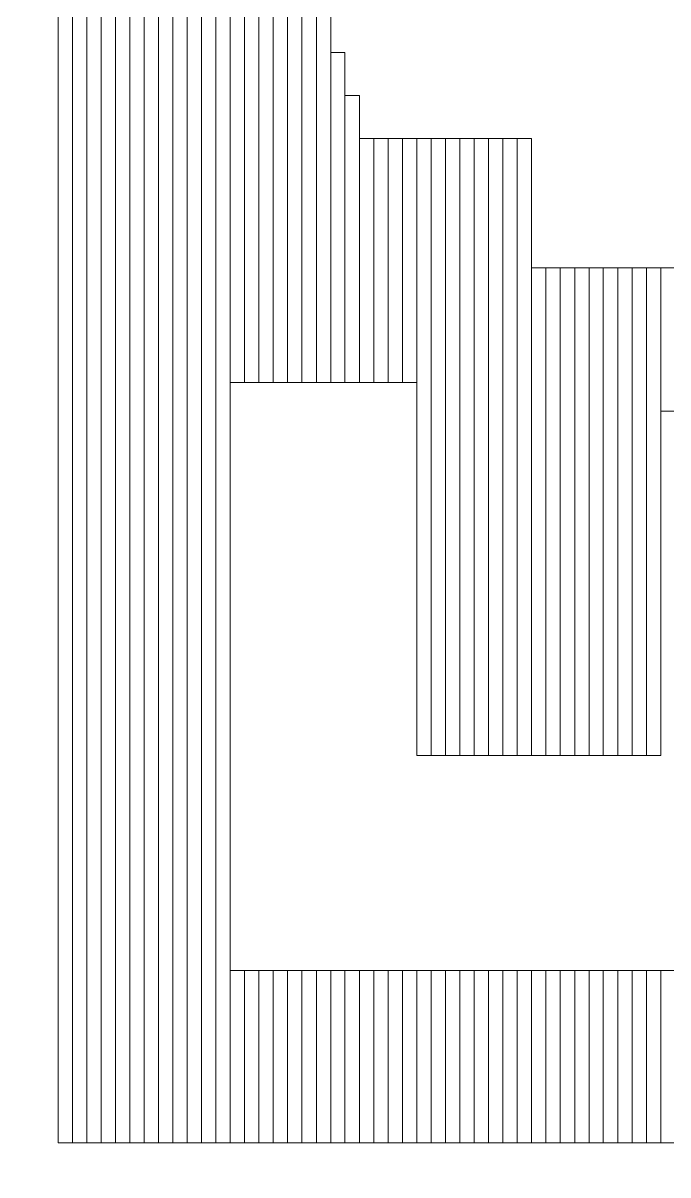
# Model space of a CAD drawing. Header units: millimetres. Extents: x -90 to 99, y -65 to 67.
# Drawn here: x -50.828 to -49.687, y -48.213 to -46.173 of the extents above; entities that cross this region are included whole.
import ezdxf

# ---------------------------------------------------------------- set-up
doc = ezdxf.new("R2010")
doc.units = ezdxf.units.MM
doc.header["$MEASUREMENT"] = 0
doc.layers.add('BG_OUTLINE', color=7, linetype='Continuous')
doc.layers.add('MA_PEN3', color=7, linetype='Continuous')

msp = doc.modelspace()

# ---------------------------------------------------------------- linework, layer by layer
at = {"layer": 'BG_OUTLINE', "color": 3, "lineweight": 9}
msp.add_open_spline([(-71.7269, -61.8795), (-71.7269, -61.8795), (-71.7343, 42.2681), (-71.7343, 42.2681), (-71.7343, 42.2681), (-71.7348, 43.0066), (-71.4419, 43.715), (-70.92, 44.2375), (-70.92, 44.2375), (-70.3982, 44.76), (-69.6866, 45.0538), (-68.9482, 45.0543), (-68.9482, 45.0543), (-68.9482, 45.0543), (75.2046, 45.0543), (75.2046, 45.0543), (75.2046, 45.0543), (76.8319, 45.0552), (78.1763, 43.7805), (78.2661, 42.1556), (78.2661, 42.1556), (78.2661, 42.1556), (78.2661, 31.2814), (78.2661, 31.2814), (78.2661, 31.2814), (78.2661, 31.2814), (72.2646, 31.2814), (72.2646, 31.2814), (72.2646, 31.2814), (72.2646, 31.2814), (72.2646, 26.9814), (72.2646, 26.9814), (72.2646, 26.9814), (72.2646, 26.9814), (78.2661, 26.9814), (78.2661, 26.9814), (78.2661, 26.9814), (78.2661, 26.9814), (78.2661, 18.6553), (78.2661, 18.6553), (78.2661, 18.6553), (78.2661, 18.6553), (72.2496, 18.6553), (72.2496, 18.6553), (72.2496, 18.6553), (72.2496, 18.6553), (72.2496, 14.3553), (72.2496, 14.3553), (72.2496, 14.3553), (72.2496, 14.3553), (78.2661, 14.3553), (78.2661, 14.3553), (78.2661, 14.3553), (78.2661, 14.3553), (78.2661, 9.255), (78.2661, 9.255), (78.2661, 9.255), (78.2661, 9.255), (72.2648, 9.255), (72.2648, 9.255), (72.2648, 9.255), (72.2648, 9.255), (72.2648, 4.955), (72.2648, 4.955), (72.2648, 4.955), (72.2648, 4.955), (78.2661, 4.955), (78.2661, 4.955), (78.2661, 4.955), (78.2661, 4.955), (78.2661, -3.3762), (78.2661, -3.3762), (78.2661, -3.3762), (78.2661, -3.3762), (72.2445, -3.3762), (72.2445, -3.3762), (72.2445, -3.3762), (72.2445, -3.3762), (72.2445, -7.6762), (72.2445, -7.6762), (72.2445, -7.6762), (72.2445, -7.6762), (78.2661, -7.6762), (78.2661, -7.6762), (78.2661, -7.6762), (78.2661, -7.6762), (78.2661, -12.7615), (78.2661, -12.7615), (78.2661, -12.7615), (78.2661, -12.7615), (72.2651, -12.7615), (72.2651, -12.7615), (72.2651, -12.7615), (72.2651, -12.7615), (72.2651, -17.0615), (72.2651, -17.0615), (72.2651, -17.0615), (72.2651, -17.0615), (78.2661, -17.0615), (78.2661, -17.0615), (78.2661, -17.0615), (78.2661, -17.0615), (78.2661, -25.4097), (78.2661, -25.4097), (78.2661, -25.4097), (78.2661, -25.4097), (72.2656, -25.4097), (72.2656, -25.4097), (72.2656, -25.4097), (72.2656, -25.4097), (72.2656, -29.7097), (72.2656, -29.7097), (72.2656, -29.7097), (72.2656, -29.7097), (78.2661, -29.7097), (78.2661, -29.7097), (78.2661, -29.7097), (78.2661, -29.7097), (78.2661, -34.793), (78.2661, -34.793), (78.2661, -34.793), (78.2661, -34.793), (72.2679, -34.793), (72.2679, -34.793), (72.2679, -34.793), (72.2679, -34.793), (72.2679, -39.0929), (72.2679, -39.0929), (72.2679, -39.0929), (72.2679, -39.0929), (78.2661, -39.0929), (78.2661, -39.0929), (78.2661, -39.0929), (78.2661, -39.0929), (78.2661, -47.4269), (78.2661, -47.4269), (78.2661, -47.4269), (78.2661, -47.4269), (72.2679, -47.4269), (72.2679, -47.4269), (72.2679, -47.4269), (72.2679, -47.4269), (72.2679, -51.7269), (72.2679, -51.7269), (72.2679, -51.7269), (72.2679, -51.7269), (78.2661, -51.7269), (78.2661, -51.7269), (78.2661, -51.7269), (78.2661, -51.7269), (78.2661, -51.8138), (78.2661, -51.8138), (78.2661, -51.8138), (78.2661, -51.8138), (78.2656, -61.8468), (78.2656, -61.8468), (78.2656, -61.8468), (78.2661, -62.6669), (77.9407, -63.4536), (77.3612, -64.0339), (77.3612, -64.0339), (76.7817, -64.6142), (75.9915, -64.9405), (75.1713, -64.941), (75.1713, -64.941), (75.1713, -64.941), (-68.6609, -64.9456), (-68.6609, -64.9456), (-68.6609, -64.9456), (-69.4735, -64.9461), (-70.2531, -64.6237), (-70.8281, -64.0495), (-70.8281, -64.0495), (-71.4031, -63.4752), (-71.7264, -62.6922), (-71.7269, -61.8795)], degree=3, knots=[0, 0, 0, 0, 0.022727, 0.022727, 0.022727, 0.022727, 0.045455, 0.045455, 0.045455, 0.045455, 0.068182, 0.068182, 0.068182, 0.068182, 0.090909, 0.090909, 0.090909, 0.090909, 0.113636, 0.113636, 0.113636, 0.113636, 0.136364, 0.136364, 0.136364, 0.136364, 0.159091, 0.159091, 0.159091, 0.159091, 0.181818, 0.181818, 0.181818, 0.181818, 0.204545, 0.204545, 0.204545, 0.204545, 0.227273, 0.227273, 0.227273, 0.227273, 0.25, 0.25, 0.25, 0.25, 0.272727, 0.272727, 0.272727, 0.272727, 0.295455, 0.295455, 0.295455, 0.295455, 0.318182, 0.318182, 0.318182, 0.318182, 0.340909, 0.340909, 0.340909, 0.340909, 0.363636, 0.363636, 0.363636, 0.363636, 0.386364, 0.386364, 0.386364, 0.386364, 0.409091, 0.409091, 0.409091, 0.409091, 0.431818, 0.431818, 0.431818, 0.431818, 0.454545, 0.454545, 0.454545, 0.454545, 0.477273, 0.477273, 0.477273, 0.477273, 0.5, 0.5, 0.5, 0.5, 0.522727, 0.522727, 0.522727, 0.522727, 0.545455, 0.545455, 0.545455, 0.545455, 0.568182, 0.568182, 0.568182, 0.568182, 0.590909, 0.590909, 0.590909, 0.590909, 0.613636, 0.613636, 0.613636, 0.613636, 0.636364, 0.636364, 0.636364, 0.636364, 0.659091, 0.659091, 0.659091, 0.659091, 0.681818, 0.681818, 0.681818, 0.681818, 0.704545, 0.704545, 0.704545, 0.704545, 0.727273, 0.727273, 0.727273, 0.727273, 0.75, 0.75, 0.75, 0.75, 0.772727, 0.772727, 0.772727, 0.772727, 0.795455, 0.795455, 0.795455, 0.795455, 0.818182, 0.818182, 0.818182, 0.818182, 0.840909, 0.840909, 0.840909, 0.840909, 0.863636, 0.863636, 0.863636, 0.863636, 0.886364, 0.886364, 0.886364, 0.886364, 0.909091, 0.909091, 0.909091, 0.909091, 0.931818, 0.931818, 0.931818, 0.931818, 0.954545, 0.954545, 0.954545, 0.954545, 0.977273, 0.977273, 0.977273, 0.977273, 1, 1, 1, 1], dxfattribs=at)
at = {"layer": 'MA_PEN3', "color": 5, "lineweight": 9}
for points in [[(-50.7411, -48.1562), (-50.7411, -48.1562), (-50.7665, -48.1562), (-50.7665, -48.1562), (-50.7665, -48.1562), (-50.7665, -48.1562), (-50.7665, -35.5578), (-50.7665, -35.5578), (-50.7665, -35.5578), (-50.7665, -35.5578), (-50.7411, -35.5578), (-50.7411, -35.5578), (-50.7411, -35.5578), (-50.7411, -35.5578), (-50.7411, -48.1562), (-50.7411, -48.1562)], [(-50.7157, -48.1562), (-50.7157, -48.1562), (-50.7411, -48.1562), (-50.7411, -48.1562), (-50.7411, -48.1562), (-50.7411, -48.1562), (-50.7411, -35.5578), (-50.7411, -35.5578), (-50.7411, -35.5578), (-50.7411, -35.5578), (-50.7157, -35.5578), (-50.7157, -35.5578), (-50.7157, -35.5578), (-50.7157, -35.5578), (-50.7157, -48.1562), (-50.7157, -48.1562)], [(-50.6903, -48.1562), (-50.6903, -48.1562), (-50.7157, -48.1562), (-50.7157, -48.1562), (-50.7157, -48.1562), (-50.7157, -48.1562), (-50.7157, -35.5578), (-50.7157, -35.5578), (-50.7157, -35.5578), (-50.7157, -35.5578), (-50.6903, -35.5578), (-50.6903, -35.5578), (-50.6903, -35.5578), (-50.6903, -35.5578), (-50.6903, -48.1562), (-50.6903, -48.1562)], [(-50.6649, -48.1562), (-50.6649, -48.1562), (-50.6903, -48.1562), (-50.6903, -48.1562), (-50.6903, -48.1562), (-50.6903, -48.1562), (-50.6903, -35.5578), (-50.6903, -35.5578), (-50.6903, -35.5578), (-50.6903, -35.5578), (-50.6649, -35.5578), (-50.6649, -35.5578), (-50.6649, -35.5578), (-50.6649, -35.5578), (-50.6649, -48.1562), (-50.6649, -48.1562)], [(-50.6395, -48.1562), (-50.6395, -48.1562), (-50.6649, -48.1562), (-50.6649, -48.1562), (-50.6649, -48.1562), (-50.6649, -48.1562), (-50.6649, -35.5578), (-50.6649, -35.5578), (-50.6649, -35.5578), (-50.6649, -35.5578), (-50.6395, -35.5578), (-50.6395, -35.5578), (-50.6395, -35.5578), (-50.6395, -35.5578), (-50.6395, -48.1562), (-50.6395, -48.1562)], [(-50.6141, -48.1562), (-50.6141, -48.1562), (-50.6395, -48.1562), (-50.6395, -48.1562), (-50.6395, -48.1562), (-50.6395, -48.1562), (-50.6395, -35.5578), (-50.6395, -35.5578), (-50.6395, -35.5578), (-50.6395, -35.5578), (-50.6141, -35.5578), (-50.6141, -35.5578), (-50.6141, -35.5578), (-50.6141, -35.5578), (-50.6141, -48.1562), (-50.6141, -48.1562)], [(-50.5887, -48.1562), (-50.5887, -48.1562), (-50.6141, -48.1562), (-50.6141, -48.1562), (-50.6141, -48.1562), (-50.6141, -48.1562), (-50.6141, -35.5578), (-50.6141, -35.5578), (-50.6141, -35.5578), (-50.6141, -35.5578), (-50.5887, -35.5578), (-50.5887, -35.5578), (-50.5887, -35.5578), (-50.5887, -35.5578), (-50.5887, -48.1562), (-50.5887, -48.1562)], [(-50.5633, -48.1562), (-50.5633, -48.1562), (-50.5887, -48.1562), (-50.5887, -48.1562), (-50.5887, -48.1562), (-50.5887, -48.1562), (-50.5887, -35.5578), (-50.5887, -35.5578), (-50.5887, -35.5578), (-50.5887, -35.5578), (-50.5633, -35.5578), (-50.5633, -35.5578), (-50.5633, -35.5578), (-50.5633, -35.5578), (-50.5633, -48.1562), (-50.5633, -48.1562)], [(-50.5379, -48.1562), (-50.5379, -48.1562), (-50.5633, -48.1562), (-50.5633, -48.1562), (-50.5633, -48.1562), (-50.5633, -48.1562), (-50.5633, -45.4638), (-50.5633, -45.4638), (-50.5633, -45.4638), (-50.5633, -45.4638), (-50.5379, -45.4638), (-50.5379, -45.4638), (-50.5379, -45.4638), (-50.5379, -45.4638), (-50.5379, -48.1562), (-50.5379, -48.1562)], [(-50.5125, -48.1562), (-50.5125, -48.1562), (-50.5379, -48.1562), (-50.5379, -48.1562), (-50.5379, -48.1562), (-50.5379, -48.1562), (-50.5379, -45.4638), (-50.5379, -45.4638), (-50.5379, -45.4638), (-50.5379, -45.4638), (-50.5125, -45.4638), (-50.5125, -45.4638), (-50.5125, -45.4638), (-50.5125, -45.4638), (-50.5125, -48.1562), (-50.5125, -48.1562)], [(-50.4871, -48.1562), (-50.4871, -48.1562), (-50.5125, -48.1562), (-50.5125, -48.1562), (-50.5125, -48.1562), (-50.5125, -48.1562), (-50.5125, -45.4638), (-50.5125, -45.4638), (-50.5125, -45.4638), (-50.5125, -45.4638), (-50.4871, -45.4638), (-50.4871, -45.4638), (-50.4871, -45.4638), (-50.4871, -45.4638), (-50.4871, -48.1562), (-50.4871, -48.1562)], [(-50.4617, -48.1562), (-50.4617, -48.1562), (-50.4871, -48.1562), (-50.4871, -48.1562), (-50.4871, -48.1562), (-50.4871, -48.1562), (-50.4871, -45.4638), (-50.4871, -45.4638), (-50.4871, -45.4638), (-50.4871, -45.4638), (-50.4617, -45.4638), (-50.4617, -45.4638), (-50.4617, -45.4638), (-50.4617, -45.4638), (-50.4617, -48.1562), (-50.4617, -48.1562)], [(-50.4363, -46.81), (-50.4363, -46.81), (-50.4617, -46.81), (-50.4617, -46.81), (-50.4617, -46.81), (-50.4617, -46.81), (-50.4617, -45.4638), (-50.4617, -45.4638), (-50.4617, -45.4638), (-50.4617, -45.4638), (-50.4363, -45.4638), (-50.4363, -45.4638), (-50.4363, -45.4638), (-50.4363, -45.4638), (-50.4363, -46.81), (-50.4363, -46.81)], [(-50.4109, -46.81), (-50.4109, -46.81), (-50.4363, -46.81), (-50.4363, -46.81), (-50.4363, -46.81), (-50.4363, -46.81), (-50.4363, -45.4638), (-50.4363, -45.4638), (-50.4363, -45.4638), (-50.4363, -45.4638), (-50.4109, -45.4638), (-50.4109, -45.4638), (-50.4109, -45.4638), (-50.4109, -45.4638), (-50.4109, -46.81), (-50.4109, -46.81)], [(-50.3855, -46.81), (-50.3855, -46.81), (-50.4109, -46.81), (-50.4109, -46.81), (-50.4109, -46.81), (-50.4109, -46.81), (-50.4109, -45.4638), (-50.4109, -45.4638), (-50.4109, -45.4638), (-50.4109, -45.4638), (-50.3855, -45.4638), (-50.3855, -45.4638), (-50.3855, -45.4638), (-50.3855, -45.4638), (-50.3855, -46.81), (-50.3855, -46.81)], [(-50.3601, -46.81), (-50.3601, -46.81), (-50.3855, -46.81), (-50.3855, -46.81), (-50.3855, -46.81), (-50.3855, -46.81), (-50.3855, -45.4638), (-50.3855, -45.4638), (-50.3855, -45.4638), (-50.3855, -45.4638), (-50.3601, -45.4638), (-50.3601, -45.4638), (-50.3601, -45.4638), (-50.3601, -45.4638), (-50.3601, -46.81), (-50.3601, -46.81)], [(-50.3347, -46.81), (-50.3347, -46.81), (-50.3601, -46.81), (-50.3601, -46.81), (-50.3601, -46.81), (-50.3601, -46.81), (-50.3601, -45.4638), (-50.3601, -45.4638), (-50.3601, -45.4638), (-50.3601, -45.4638), (-50.3347, -45.4638), (-50.3347, -45.4638), (-50.3347, -45.4638), (-50.3347, -45.4638), (-50.3347, -46.81), (-50.3347, -46.81)], [(-50.3093, -46.81), (-50.3093, -46.81), (-50.3347, -46.81), (-50.3347, -46.81), (-50.3347, -46.81), (-50.3347, -46.81), (-50.3347, -46.048), (-50.3347, -46.048), (-50.3347, -46.048), (-50.3347, -46.048), (-50.3093, -46.048), (-50.3093, -46.048), (-50.3093, -46.048), (-50.3093, -46.048), (-50.3093, -46.81), (-50.3093, -46.81)], [(-50.2839, -46.81), (-50.2839, -46.81), (-50.3093, -46.81), (-50.3093, -46.81), (-50.3093, -46.81), (-50.3093, -46.81), (-50.3093, -46.1242), (-50.3093, -46.1242), (-50.3093, -46.1242), (-50.3093, -46.1242), (-50.2839, -46.1242), (-50.2839, -46.1242), (-50.2839, -46.1242), (-50.2839, -46.1242), (-50.2839, -46.81), (-50.2839, -46.81)], [(-50.2586, -46.81), (-50.2586, -46.81), (-50.2839, -46.81), (-50.2839, -46.81), (-50.2839, -46.81), (-50.2839, -46.81), (-50.2839, -46.2258), (-50.2839, -46.2258), (-50.2839, -46.2258), (-50.2839, -46.2258), (-50.2586, -46.2258), (-50.2586, -46.2258), (-50.2586, -46.2258), (-50.2586, -46.2258), (-50.2586, -46.81), (-50.2586, -46.81)], [(-50.2331, -46.81), (-50.2331, -46.81), (-50.2586, -46.81), (-50.2586, -46.81), (-50.2586, -46.81), (-50.2586, -46.81), (-50.2586, -46.302), (-50.2586, -46.302), (-50.2586, -46.302), (-50.2586, -46.302), (-50.2331, -46.302), (-50.2331, -46.302), (-50.2331, -46.302), (-50.2331, -46.302), (-50.2331, -46.81), (-50.2331, -46.81)], [(-50.2077, -46.81), (-50.2077, -46.81), (-50.2331, -46.81), (-50.2331, -46.81), (-50.2331, -46.81), (-50.2331, -46.81), (-50.2331, -46.3782), (-50.2331, -46.3782), (-50.2331, -46.3782), (-50.2331, -46.3782), (-50.2077, -46.3782), (-50.2077, -46.3782), (-50.2077, -46.3782), (-50.2077, -46.3782), (-50.2077, -46.81), (-50.2077, -46.81)], [(-50.1824, -46.81), (-50.1824, -46.81), (-50.2077, -46.81), (-50.2077, -46.81), (-50.2077, -46.81), (-50.2077, -46.81), (-50.2077, -46.3782), (-50.2077, -46.3782), (-50.2077, -46.3782), (-50.2077, -46.3782), (-50.1824, -46.3782), (-50.1824, -46.3782), (-50.1824, -46.3782), (-50.1824, -46.3782), (-50.1824, -46.81), (-50.1824, -46.81)], [(-50.1569, -46.81), (-50.1569, -46.81), (-50.1824, -46.81), (-50.1824, -46.81), (-50.1824, -46.81), (-50.1824, -46.81), (-50.1824, -46.3782), (-50.1824, -46.3782), (-50.1824, -46.3782), (-50.1824, -46.3782), (-50.1569, -46.3782), (-50.1569, -46.3782), (-50.1569, -46.3782), (-50.1569, -46.3782), (-50.1569, -46.81), (-50.1569, -46.81)], [(-50.1315, -46.81), (-50.1315, -46.81), (-50.1569, -46.81), (-50.1569, -46.81), (-50.1569, -46.81), (-50.1569, -46.81), (-50.1569, -46.3782), (-50.1569, -46.3782), (-50.1569, -46.3782), (-50.1569, -46.3782), (-50.1315, -46.3782), (-50.1315, -46.3782), (-50.1315, -46.3782), (-50.1315, -46.3782), (-50.1315, -46.81), (-50.1315, -46.81)], [(-50.1062, -47.4704), (-50.1062, -47.4704), (-50.1315, -47.4704), (-50.1315, -47.4704), (-50.1315, -47.4704), (-50.1315, -47.4704), (-50.1315, -46.3782), (-50.1315, -46.3782), (-50.1315, -46.3782), (-50.1315, -46.3782), (-50.1062, -46.3782), (-50.1062, -46.3782), (-50.1062, -46.3782), (-50.1062, -46.3782), (-50.1062, -47.4704), (-50.1062, -47.4704)], [(-50.0807, -47.4704), (-50.0807, -47.4704), (-50.1062, -47.4704), (-50.1062, -47.4704), (-50.1062, -47.4704), (-50.1062, -47.4704), (-50.1062, -46.3782), (-50.1062, -46.3782), (-50.1062, -46.3782), (-50.1062, -46.3782), (-50.0807, -46.3782), (-50.0807, -46.3782), (-50.0807, -46.3782), (-50.0807, -46.3782), (-50.0807, -47.4704), (-50.0807, -47.4704)], [(-50.0553, -47.4704), (-50.0553, -47.4704), (-50.0807, -47.4704), (-50.0807, -47.4704), (-50.0807, -47.4704), (-50.0807, -47.4704), (-50.0807, -46.3782), (-50.0807, -46.3782), (-50.0807, -46.3782), (-50.0807, -46.3782), (-50.0553, -46.3782), (-50.0553, -46.3782), (-50.0553, -46.3782), (-50.0553, -46.3782), (-50.0553, -47.4704), (-50.0553, -47.4704)], [(-50.03, -47.4704), (-50.03, -47.4704), (-50.0553, -47.4704), (-50.0553, -47.4704), (-50.0553, -47.4704), (-50.0553, -47.4704), (-50.0553, -46.3782), (-50.0553, -46.3782), (-50.0553, -46.3782), (-50.0553, -46.3782), (-50.03, -46.3782), (-50.03, -46.3782), (-50.03, -46.3782), (-50.03, -46.3782), (-50.03, -47.4704), (-50.03, -47.4704)], [(-50.0045, -47.4704), (-50.0045, -47.4704), (-50.03, -47.4704), (-50.03, -47.4704), (-50.03, -47.4704), (-50.03, -47.4704), (-50.03, -46.3782), (-50.03, -46.3782), (-50.03, -46.3782), (-50.03, -46.3782), (-50.0045, -46.3782), (-50.0045, -46.3782), (-50.0045, -46.3782), (-50.0045, -46.3782), (-50.0045, -47.4704), (-50.0045, -47.4704)], [(-49.9791, -47.4704), (-49.9791, -47.4704), (-50.0045, -47.4704), (-50.0045, -47.4704), (-50.0045, -47.4704), (-50.0045, -47.4704), (-50.0045, -46.3782), (-50.0045, -46.3782), (-50.0045, -46.3782), (-50.0045, -46.3782), (-49.9791, -46.3782), (-49.9791, -46.3782), (-49.9791, -46.3782), (-49.9791, -46.3782), (-49.9791, -47.4704), (-49.9791, -47.4704)], [(-49.9538, -47.4704), (-49.9538, -47.4704), (-49.9791, -47.4704), (-49.9791, -47.4704), (-49.9791, -47.4704), (-49.9791, -47.4704), (-49.9791, -46.3782), (-49.9791, -46.3782), (-49.9791, -46.3782), (-49.9791, -46.3782), (-49.9538, -46.3782), (-49.9538, -46.3782), (-49.9538, -46.3782), (-49.9538, -46.3782), (-49.9538, -47.4704), (-49.9538, -47.4704)], [(-49.9283, -47.4704), (-49.9283, -47.4704), (-49.9538, -47.4704), (-49.9538, -47.4704), (-49.9538, -47.4704), (-49.9538, -47.4704), (-49.9538, -46.3782), (-49.9538, -46.3782), (-49.9538, -46.3782), (-49.9538, -46.3782), (-49.9283, -46.3782), (-49.9283, -46.3782), (-49.9283, -46.3782), (-49.9283, -46.3782), (-49.9283, -47.4704), (-49.9283, -47.4704)], [(-49.9029, -47.4704), (-49.9029, -47.4704), (-49.9283, -47.4704), (-49.9283, -47.4704), (-49.9283, -47.4704), (-49.9283, -47.4704), (-49.9283, -46.6068), (-49.9283, -46.6068), (-49.9283, -46.6068), (-49.9283, -46.6068), (-49.9029, -46.6068), (-49.9029, -46.6068), (-49.9029, -46.6068), (-49.9029, -46.6068), (-49.9029, -47.4704), (-49.9029, -47.4704)], [(-49.8776, -47.4704), (-49.8776, -47.4704), (-49.9029, -47.4704), (-49.9029, -47.4704), (-49.9029, -47.4704), (-49.9029, -47.4704), (-49.9029, -46.6068), (-49.9029, -46.6068), (-49.9029, -46.6068), (-49.9029, -46.6068), (-49.8776, -46.6068), (-49.8776, -46.6068), (-49.8776, -46.6068), (-49.8776, -46.6068), (-49.8776, -47.4704), (-49.8776, -47.4704)], [(-49.8521, -47.4704), (-49.8521, -47.4704), (-49.8776, -47.4704), (-49.8776, -47.4704), (-49.8776, -47.4704), (-49.8776, -47.4704), (-49.8776, -46.6068), (-49.8776, -46.6068), (-49.8776, -46.6068), (-49.8776, -46.6068), (-49.8521, -46.6068), (-49.8521, -46.6068), (-49.8521, -46.6068), (-49.8521, -46.6068), (-49.8521, -47.4704), (-49.8521, -47.4704)], [(-49.8267, -47.4704), (-49.8267, -47.4704), (-49.8521, -47.4704), (-49.8521, -47.4704), (-49.8521, -47.4704), (-49.8521, -47.4704), (-49.8521, -46.6068), (-49.8521, -46.6068), (-49.8521, -46.6068), (-49.8521, -46.6068), (-49.8267, -46.6068), (-49.8267, -46.6068), (-49.8267, -46.6068), (-49.8267, -46.6068), (-49.8267, -47.4704), (-49.8267, -47.4704)], [(-49.8014, -47.4704), (-49.8014, -47.4704), (-49.8267, -47.4704), (-49.8267, -47.4704), (-49.8267, -47.4704), (-49.8267, -47.4704), (-49.8267, -46.6068), (-49.8267, -46.6068), (-49.8267, -46.6068), (-49.8267, -46.6068), (-49.8014, -46.6068), (-49.8014, -46.6068), (-49.8014, -46.6068), (-49.8014, -46.6068), (-49.8014, -47.4704), (-49.8014, -47.4704)], [(-49.7759, -47.4704), (-49.7759, -47.4704), (-49.8014, -47.4704), (-49.8014, -47.4704), (-49.8014, -47.4704), (-49.8014, -47.4704), (-49.8014, -46.6068), (-49.8014, -46.6068), (-49.8014, -46.6068), (-49.8014, -46.6068), (-49.7759, -46.6068), (-49.7759, -46.6068), (-49.7759, -46.6068), (-49.7759, -46.6068), (-49.7759, -47.4704), (-49.7759, -47.4704)], [(-49.7505, -47.4704), (-49.7505, -47.4704), (-49.7759, -47.4704), (-49.7759, -47.4704), (-49.7759, -47.4704), (-49.7759, -47.4704), (-49.7759, -46.6068), (-49.7759, -46.6068), (-49.7759, -46.6068), (-49.7759, -46.6068), (-49.7505, -46.6068), (-49.7505, -46.6068), (-49.7505, -46.6068), (-49.7505, -46.6068), (-49.7505, -47.4704), (-49.7505, -47.4704)], [(-49.7252, -47.4704), (-49.7252, -47.4704), (-49.7505, -47.4704), (-49.7505, -47.4704), (-49.7505, -47.4704), (-49.7505, -47.4704), (-49.7505, -46.6068), (-49.7505, -46.6068), (-49.7505, -46.6068), (-49.7505, -46.6068), (-49.7252, -46.6068), (-49.7252, -46.6068), (-49.7252, -46.6068), (-49.7252, -46.6068), (-49.7252, -47.4704), (-49.7252, -47.4704)], [(-49.6997, -47.4704), (-49.6997, -47.4704), (-49.7252, -47.4704), (-49.7252, -47.4704), (-49.7252, -47.4704), (-49.7252, -47.4704), (-49.7252, -46.6068), (-49.7252, -46.6068), (-49.7252, -46.6068), (-49.7252, -46.6068), (-49.6997, -46.6068), (-49.6997, -46.6068), (-49.6997, -46.6068), (-49.6997, -46.6068), (-49.6997, -47.4704), (-49.6997, -47.4704)], [(-49.6743, -46.8608), (-49.6743, -46.8608), (-49.6997, -46.8608), (-49.6997, -46.8608), (-49.6997, -46.8608), (-49.6997, -46.8608), (-49.6997, -46.6068), (-49.6997, -46.6068), (-49.6997, -46.6068), (-49.6997, -46.6068), (-49.6743, -46.6068), (-49.6743, -46.6068), (-49.6743, -46.6068), (-49.6743, -46.6068), (-49.6743, -46.8608), (-49.6743, -46.8608)], [(-50.4363, -48.1562), (-50.4363, -48.1562), (-50.4617, -48.1562), (-50.4617, -48.1562), (-50.4617, -48.1562), (-50.4617, -48.1562), (-50.4617, -47.8514), (-50.4617, -47.8514), (-50.4617, -47.8514), (-50.4617, -47.8514), (-50.4363, -47.8514), (-50.4363, -47.8514), (-50.4363, -47.8514), (-50.4363, -47.8514), (-50.4363, -48.1562), (-50.4363, -48.1562)], [(-50.4109, -48.1562), (-50.4109, -48.1562), (-50.4363, -48.1562), (-50.4363, -48.1562), (-50.4363, -48.1562), (-50.4363, -48.1562), (-50.4363, -47.8514), (-50.4363, -47.8514), (-50.4363, -47.8514), (-50.4363, -47.8514), (-50.4109, -47.8514), (-50.4109, -47.8514), (-50.4109, -47.8514), (-50.4109, -47.8514), (-50.4109, -48.1562), (-50.4109, -48.1562)], [(-50.3855, -48.1562), (-50.3855, -48.1562), (-50.4109, -48.1562), (-50.4109, -48.1562), (-50.4109, -48.1562), (-50.4109, -48.1562), (-50.4109, -47.8514), (-50.4109, -47.8514), (-50.4109, -47.8514), (-50.4109, -47.8514), (-50.3855, -47.8514), (-50.3855, -47.8514), (-50.3855, -47.8514), (-50.3855, -47.8514), (-50.3855, -48.1562), (-50.3855, -48.1562)], [(-50.3601, -48.1562), (-50.3601, -48.1562), (-50.3855, -48.1562), (-50.3855, -48.1562), (-50.3855, -48.1562), (-50.3855, -48.1562), (-50.3855, -47.8514), (-50.3855, -47.8514), (-50.3855, -47.8514), (-50.3855, -47.8514), (-50.3601, -47.8514), (-50.3601, -47.8514), (-50.3601, -47.8514), (-50.3601, -47.8514), (-50.3601, -48.1562), (-50.3601, -48.1562)], [(-50.3347, -48.1562), (-50.3347, -48.1562), (-50.3601, -48.1562), (-50.3601, -48.1562), (-50.3601, -48.1562), (-50.3601, -48.1562), (-50.3601, -47.8514), (-50.3601, -47.8514), (-50.3601, -47.8514), (-50.3601, -47.8514), (-50.3347, -47.8514), (-50.3347, -47.8514), (-50.3347, -47.8514), (-50.3347, -47.8514), (-50.3347, -48.1562), (-50.3347, -48.1562)], [(-50.3093, -48.1562), (-50.3093, -48.1562), (-50.3347, -48.1562), (-50.3347, -48.1562), (-50.3347, -48.1562), (-50.3347, -48.1562), (-50.3347, -47.8514), (-50.3347, -47.8514), (-50.3347, -47.8514), (-50.3347, -47.8514), (-50.3093, -47.8514), (-50.3093, -47.8514), (-50.3093, -47.8514), (-50.3093, -47.8514), (-50.3093, -48.1562), (-50.3093, -48.1562)], [(-50.2839, -48.1562), (-50.2839, -48.1562), (-50.3093, -48.1562), (-50.3093, -48.1562), (-50.3093, -48.1562), (-50.3093, -48.1562), (-50.3093, -47.8514), (-50.3093, -47.8514), (-50.3093, -47.8514), (-50.3093, -47.8514), (-50.2839, -47.8514), (-50.2839, -47.8514), (-50.2839, -47.8514), (-50.2839, -47.8514), (-50.2839, -48.1562), (-50.2839, -48.1562)], [(-50.2586, -48.1562), (-50.2586, -48.1562), (-50.2839, -48.1562), (-50.2839, -48.1562), (-50.2839, -48.1562), (-50.2839, -48.1562), (-50.2839, -47.8514), (-50.2839, -47.8514), (-50.2839, -47.8514), (-50.2839, -47.8514), (-50.2586, -47.8514), (-50.2586, -47.8514), (-50.2586, -47.8514), (-50.2586, -47.8514), (-50.2586, -48.1562), (-50.2586, -48.1562)], [(-50.2331, -48.1562), (-50.2331, -48.1562), (-50.2586, -48.1562), (-50.2586, -48.1562), (-50.2586, -48.1562), (-50.2586, -48.1562), (-50.2586, -47.8514), (-50.2586, -47.8514), (-50.2586, -47.8514), (-50.2586, -47.8514), (-50.2331, -47.8514), (-50.2331, -47.8514), (-50.2331, -47.8514), (-50.2331, -47.8514), (-50.2331, -48.1562), (-50.2331, -48.1562)], [(-50.2077, -48.1562), (-50.2077, -48.1562), (-50.2331, -48.1562), (-50.2331, -48.1562), (-50.2331, -48.1562), (-50.2331, -48.1562), (-50.2331, -47.8514), (-50.2331, -47.8514), (-50.2331, -47.8514), (-50.2331, -47.8514), (-50.2077, -47.8514), (-50.2077, -47.8514), (-50.2077, -47.8514), (-50.2077, -47.8514), (-50.2077, -48.1562), (-50.2077, -48.1562)], [(-50.1824, -48.1562), (-50.1824, -48.1562), (-50.2077, -48.1562), (-50.2077, -48.1562), (-50.2077, -48.1562), (-50.2077, -48.1562), (-50.2077, -47.8514), (-50.2077, -47.8514), (-50.2077, -47.8514), (-50.2077, -47.8514), (-50.1824, -47.8514), (-50.1824, -47.8514), (-50.1824, -47.8514), (-50.1824, -47.8514), (-50.1824, -48.1562), (-50.1824, -48.1562)], [(-50.1569, -48.1562), (-50.1569, -48.1562), (-50.1824, -48.1562), (-50.1824, -48.1562), (-50.1824, -48.1562), (-50.1824, -48.1562), (-50.1824, -47.8514), (-50.1824, -47.8514), (-50.1824, -47.8514), (-50.1824, -47.8514), (-50.1569, -47.8514), (-50.1569, -47.8514), (-50.1569, -47.8514), (-50.1569, -47.8514), (-50.1569, -48.1562), (-50.1569, -48.1562)], [(-50.1315, -48.1562), (-50.1315, -48.1562), (-50.1569, -48.1562), (-50.1569, -48.1562), (-50.1569, -48.1562), (-50.1569, -48.1562), (-50.1569, -47.8514), (-50.1569, -47.8514), (-50.1569, -47.8514), (-50.1569, -47.8514), (-50.1315, -47.8514), (-50.1315, -47.8514), (-50.1315, -47.8514), (-50.1315, -47.8514), (-50.1315, -48.1562), (-50.1315, -48.1562)], [(-50.1062, -48.1562), (-50.1062, -48.1562), (-50.1315, -48.1562), (-50.1315, -48.1562), (-50.1315, -48.1562), (-50.1315, -48.1562), (-50.1315, -47.8514), (-50.1315, -47.8514), (-50.1315, -47.8514), (-50.1315, -47.8514), (-50.1062, -47.8514), (-50.1062, -47.8514), (-50.1062, -47.8514), (-50.1062, -47.8514), (-50.1062, -48.1562), (-50.1062, -48.1562)], [(-50.0807, -48.1562), (-50.0807, -48.1562), (-50.1062, -48.1562), (-50.1062, -48.1562), (-50.1062, -48.1562), (-50.1062, -48.1562), (-50.1062, -47.8514), (-50.1062, -47.8514), (-50.1062, -47.8514), (-50.1062, -47.8514), (-50.0807, -47.8514), (-50.0807, -47.8514), (-50.0807, -47.8514), (-50.0807, -47.8514), (-50.0807, -48.1562), (-50.0807, -48.1562)], [(-50.0553, -48.1562), (-50.0553, -48.1562), (-50.0807, -48.1562), (-50.0807, -48.1562), (-50.0807, -48.1562), (-50.0807, -48.1562), (-50.0807, -47.8514), (-50.0807, -47.8514), (-50.0807, -47.8514), (-50.0807, -47.8514), (-50.0553, -47.8514), (-50.0553, -47.8514), (-50.0553, -47.8514), (-50.0553, -47.8514), (-50.0553, -48.1562), (-50.0553, -48.1562)], [(-50.03, -48.1562), (-50.03, -48.1562), (-50.0553, -48.1562), (-50.0553, -48.1562), (-50.0553, -48.1562), (-50.0553, -48.1562), (-50.0553, -47.8514), (-50.0553, -47.8514), (-50.0553, -47.8514), (-50.0553, -47.8514), (-50.03, -47.8514), (-50.03, -47.8514), (-50.03, -47.8514), (-50.03, -47.8514), (-50.03, -48.1562), (-50.03, -48.1562)], [(-50.0045, -48.1562), (-50.0045, -48.1562), (-50.03, -48.1562), (-50.03, -48.1562), (-50.03, -48.1562), (-50.03, -48.1562), (-50.03, -47.8514), (-50.03, -47.8514), (-50.03, -47.8514), (-50.03, -47.8514), (-50.0045, -47.8514), (-50.0045, -47.8514), (-50.0045, -47.8514), (-50.0045, -47.8514), (-50.0045, -48.1562), (-50.0045, -48.1562)], [(-49.9791, -48.1562), (-49.9791, -48.1562), (-50.0045, -48.1562), (-50.0045, -48.1562), (-50.0045, -48.1562), (-50.0045, -48.1562), (-50.0045, -47.8514), (-50.0045, -47.8514), (-50.0045, -47.8514), (-50.0045, -47.8514), (-49.9791, -47.8514), (-49.9791, -47.8514), (-49.9791, -47.8514), (-49.9791, -47.8514), (-49.9791, -48.1562), (-49.9791, -48.1562)], [(-49.9538, -48.1562), (-49.9538, -48.1562), (-49.9791, -48.1562), (-49.9791, -48.1562), (-49.9791, -48.1562), (-49.9791, -48.1562), (-49.9791, -47.8514), (-49.9791, -47.8514), (-49.9791, -47.8514), (-49.9791, -47.8514), (-49.9538, -47.8514), (-49.9538, -47.8514), (-49.9538, -47.8514), (-49.9538, -47.8514), (-49.9538, -48.1562), (-49.9538, -48.1562)], [(-49.9283, -48.1562), (-49.9283, -48.1562), (-49.9538, -48.1562), (-49.9538, -48.1562), (-49.9538, -48.1562), (-49.9538, -48.1562), (-49.9538, -47.8514), (-49.9538, -47.8514), (-49.9538, -47.8514), (-49.9538, -47.8514), (-49.9283, -47.8514), (-49.9283, -47.8514), (-49.9283, -47.8514), (-49.9283, -47.8514), (-49.9283, -48.1562), (-49.9283, -48.1562)], [(-49.9029, -48.1562), (-49.9029, -48.1562), (-49.9283, -48.1562), (-49.9283, -48.1562), (-49.9283, -48.1562), (-49.9283, -48.1562), (-49.9283, -47.8514), (-49.9283, -47.8514), (-49.9283, -47.8514), (-49.9283, -47.8514), (-49.9029, -47.8514), (-49.9029, -47.8514), (-49.9029, -47.8514), (-49.9029, -47.8514), (-49.9029, -48.1562), (-49.9029, -48.1562)], [(-49.8776, -48.1562), (-49.8776, -48.1562), (-49.9029, -48.1562), (-49.9029, -48.1562), (-49.9029, -48.1562), (-49.9029, -48.1562), (-49.9029, -47.8514), (-49.9029, -47.8514), (-49.9029, -47.8514), (-49.9029, -47.8514), (-49.8776, -47.8514), (-49.8776, -47.8514), (-49.8776, -47.8514), (-49.8776, -47.8514), (-49.8776, -48.1562), (-49.8776, -48.1562)], [(-49.8521, -48.1562), (-49.8521, -48.1562), (-49.8776, -48.1562), (-49.8776, -48.1562), (-49.8776, -48.1562), (-49.8776, -48.1562), (-49.8776, -47.8514), (-49.8776, -47.8514), (-49.8776, -47.8514), (-49.8776, -47.8514), (-49.8521, -47.8514), (-49.8521, -47.8514), (-49.8521, -47.8514), (-49.8521, -47.8514), (-49.8521, -48.1562), (-49.8521, -48.1562)], [(-49.8267, -48.1562), (-49.8267, -48.1562), (-49.8521, -48.1562), (-49.8521, -48.1562), (-49.8521, -48.1562), (-49.8521, -48.1562), (-49.8521, -47.8514), (-49.8521, -47.8514), (-49.8521, -47.8514), (-49.8521, -47.8514), (-49.8267, -47.8514), (-49.8267, -47.8514), (-49.8267, -47.8514), (-49.8267, -47.8514), (-49.8267, -48.1562), (-49.8267, -48.1562)], [(-49.8014, -48.1562), (-49.8014, -48.1562), (-49.8267, -48.1562), (-49.8267, -48.1562), (-49.8267, -48.1562), (-49.8267, -48.1562), (-49.8267, -47.8514), (-49.8267, -47.8514), (-49.8267, -47.8514), (-49.8267, -47.8514), (-49.8014, -47.8514), (-49.8014, -47.8514), (-49.8014, -47.8514), (-49.8014, -47.8514), (-49.8014, -48.1562), (-49.8014, -48.1562)], [(-49.7759, -48.1562), (-49.7759, -48.1562), (-49.8014, -48.1562), (-49.8014, -48.1562), (-49.8014, -48.1562), (-49.8014, -48.1562), (-49.8014, -47.8514), (-49.8014, -47.8514), (-49.8014, -47.8514), (-49.8014, -47.8514), (-49.7759, -47.8514), (-49.7759, -47.8514), (-49.7759, -47.8514), (-49.7759, -47.8514), (-49.7759, -48.1562), (-49.7759, -48.1562)], [(-49.7505, -48.1562), (-49.7505, -48.1562), (-49.7759, -48.1562), (-49.7759, -48.1562), (-49.7759, -48.1562), (-49.7759, -48.1562), (-49.7759, -47.8514), (-49.7759, -47.8514), (-49.7759, -47.8514), (-49.7759, -47.8514), (-49.7505, -47.8514), (-49.7505, -47.8514), (-49.7505, -47.8514), (-49.7505, -47.8514), (-49.7505, -48.1562), (-49.7505, -48.1562)], [(-49.7252, -48.1562), (-49.7252, -48.1562), (-49.7505, -48.1562), (-49.7505, -48.1562), (-49.7505, -48.1562), (-49.7505, -48.1562), (-49.7505, -47.8514), (-49.7505, -47.8514), (-49.7505, -47.8514), (-49.7505, -47.8514), (-49.7252, -47.8514), (-49.7252, -47.8514), (-49.7252, -47.8514), (-49.7252, -47.8514), (-49.7252, -48.1562), (-49.7252, -48.1562)], [(-49.6997, -48.1562), (-49.6997, -48.1562), (-49.7252, -48.1562), (-49.7252, -48.1562), (-49.7252, -48.1562), (-49.7252, -48.1562), (-49.7252, -47.8514), (-49.7252, -47.8514), (-49.7252, -47.8514), (-49.7252, -47.8514), (-49.6997, -47.8514), (-49.6997, -47.8514), (-49.6997, -47.8514), (-49.6997, -47.8514), (-49.6997, -48.1562), (-49.6997, -48.1562)], [(-49.6743, -48.1562), (-49.6743, -48.1562), (-49.6997, -48.1562), (-49.6997, -48.1562), (-49.6997, -48.1562), (-49.6997, -48.1562), (-49.6997, -47.8514), (-49.6997, -47.8514), (-49.6997, -47.8514), (-49.6997, -47.8514), (-49.6743, -47.8514), (-49.6743, -47.8514), (-49.6743, -47.8514), (-49.6743, -47.8514), (-49.6743, -48.1562), (-49.6743, -48.1562)]]:
    msp.add_open_spline(points, degree=3, knots=[0, 0, 0, 0, 0.25, 0.25, 0.25, 0.25, 0.5, 0.5, 0.5, 0.5, 0.75, 0.75, 0.75, 0.75, 1, 1, 1, 1], dxfattribs=at)

doc.saveas('drawing.dxf')
